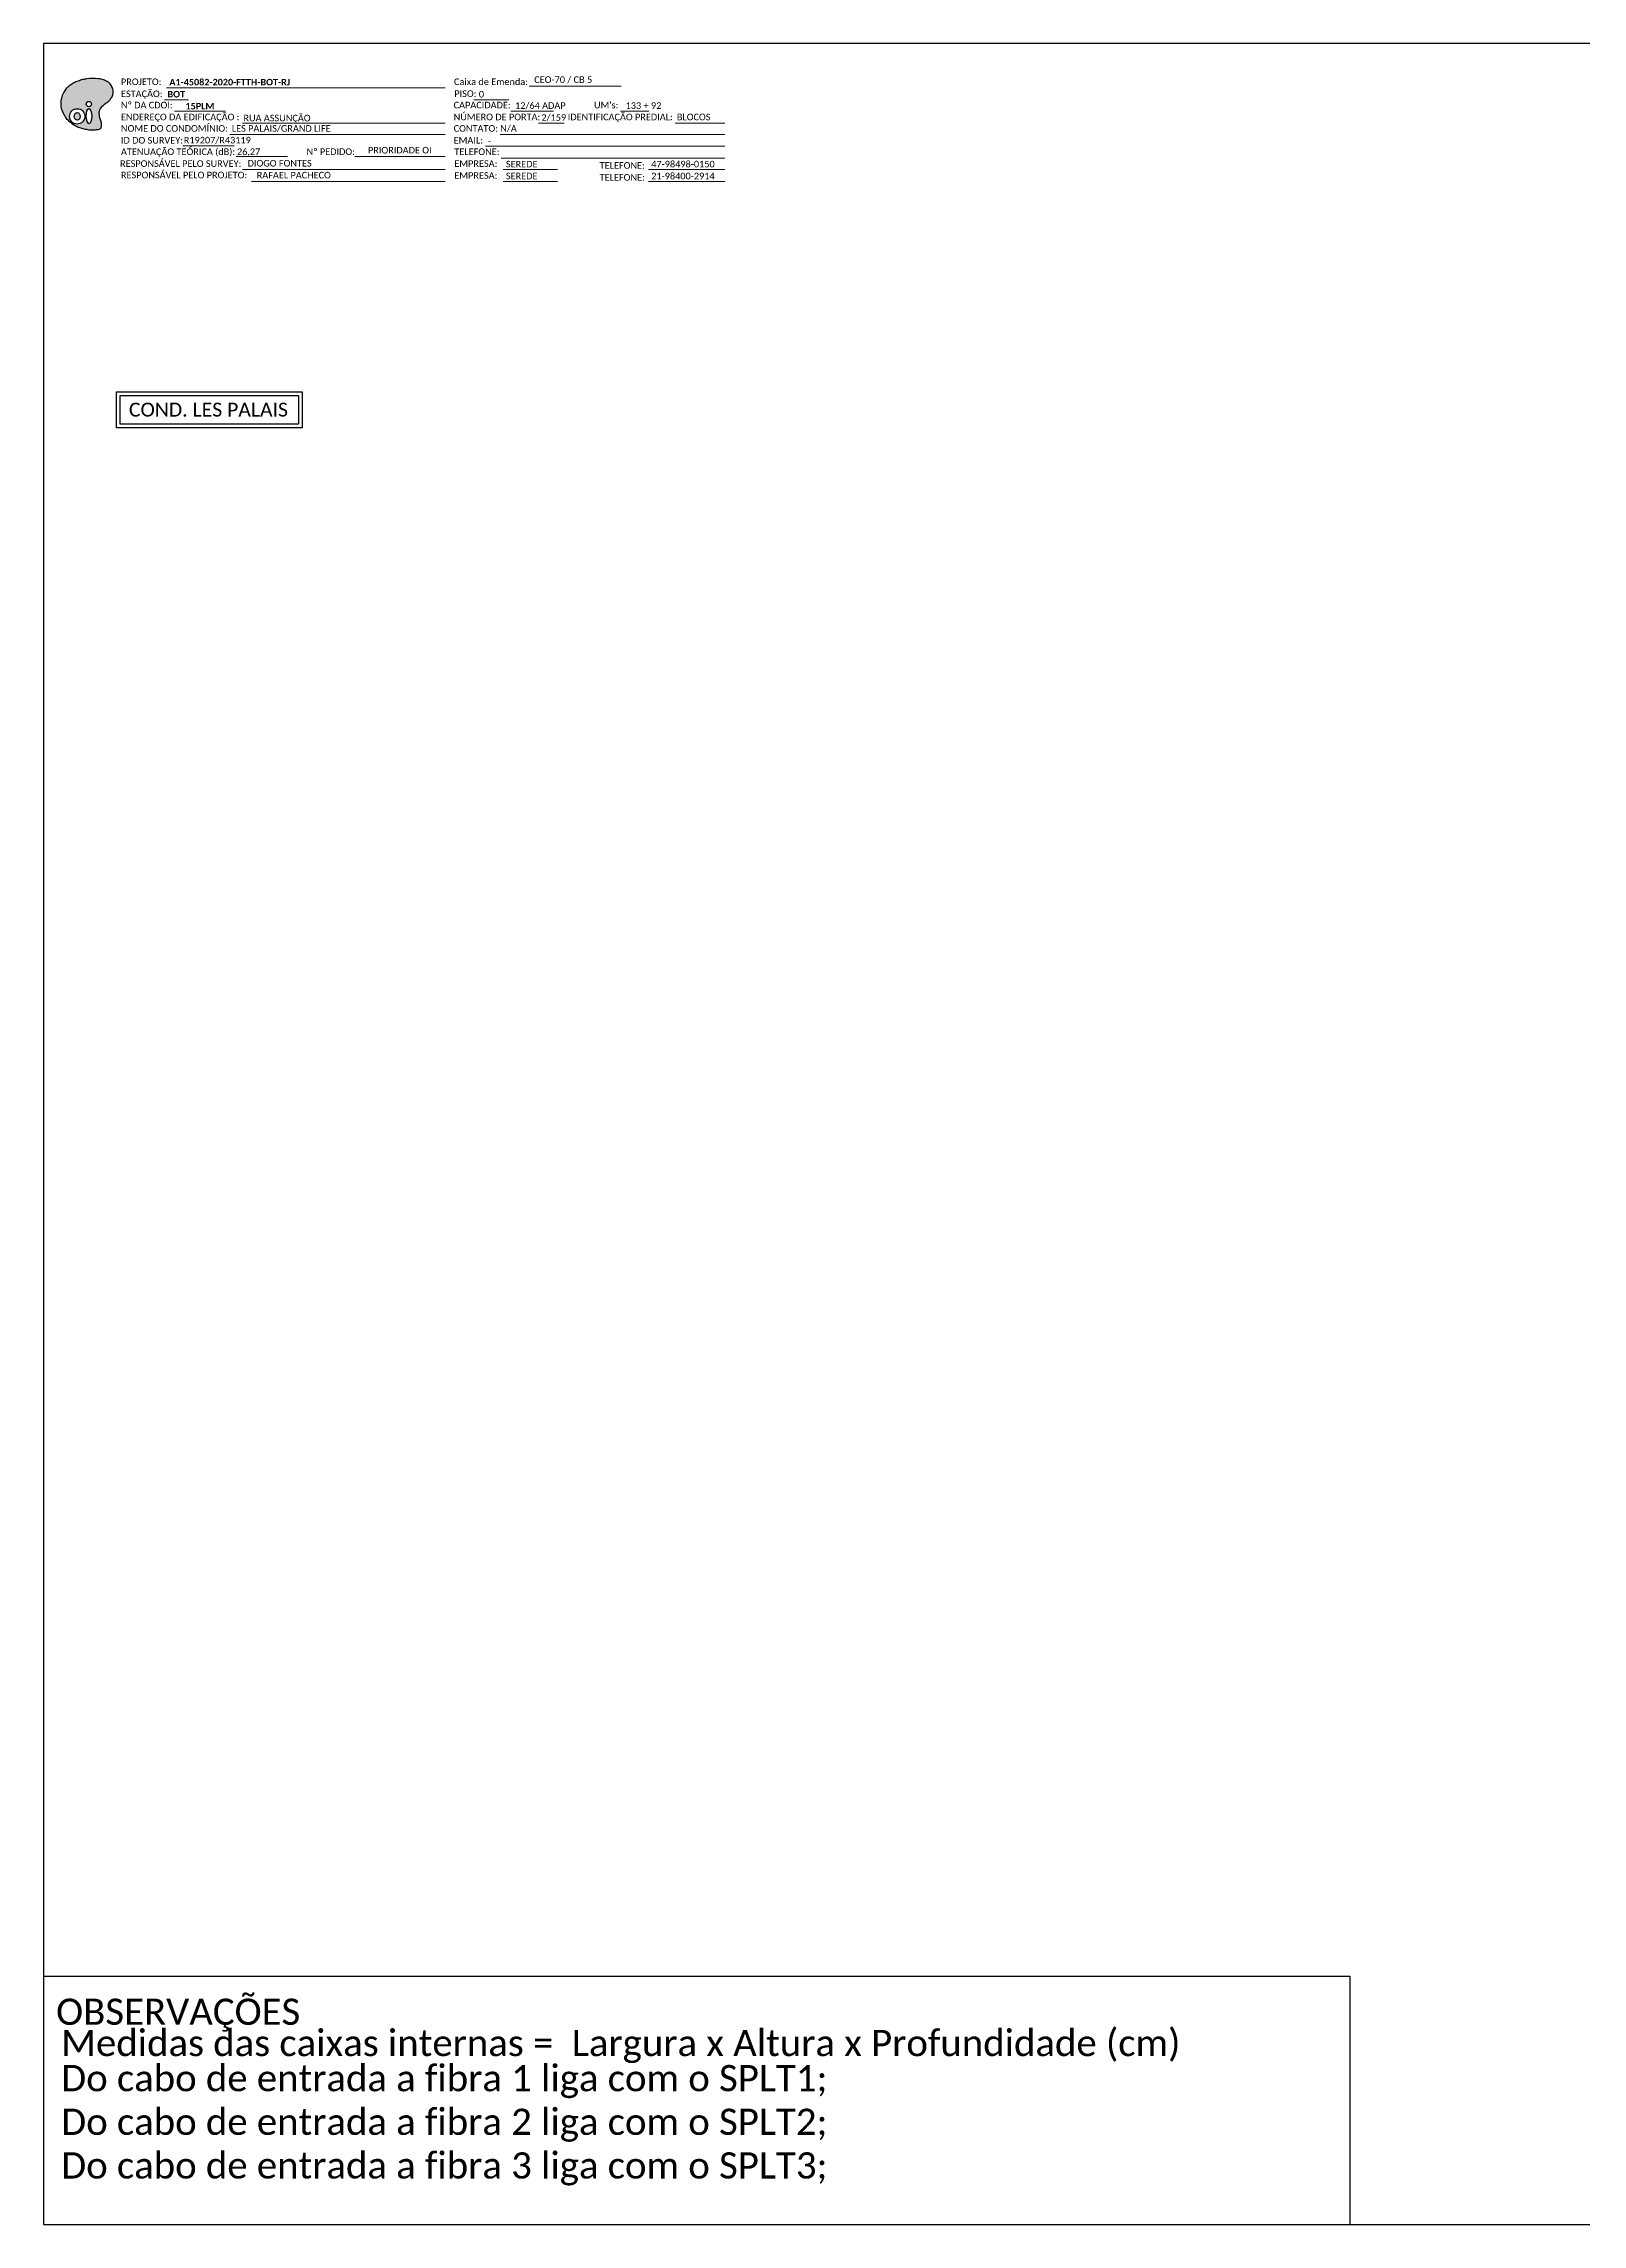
# Model space of a CAD drawing. Header units: inches. Extents: x 10034 to 13570, y 6729 to 9325.
# Drawn here: x 12732 to 13151, y 6729 to 7323 of the extents above; entities that cross this region are included whole.
import ezdxf
from ezdxf.enums import TextEntityAlignment as Align

# ---------------------------------------------------------------- set-up
doc = ezdxf.new("R2010")
doc.units = ezdxf.units.IN
doc.header["$MEASUREMENT"] = 0
doc.styles.add('WMF-Calibri0', font='CALIBRI.TTF')
doc.styles.add('WMF-Calibri1', font='CALIBRIB.TTF')

# ---------------------------------------------------------------- blocks, each defined once
blk = doc.blocks.new('OI')
h = blk.add_hatch(color=40)
edge = h.paths.add_edge_path()
edge.add_spline(control_points=[(4.35, -0.67), (3.92, -0.99), (3.26, -1.5), (2.81, -2.59), (2.9, -3.5), (3.06, -4.27), (3.31, -4.85), (3.37, -5.39), (3.4, -5.88), (3.2, -6.4), (2.54, -6.61), (1.65, -6.63), (0.55, -6.67), (-0.56, -6.42), (-1.61, -6.14), (-2.77, -5.61), (-3.92, -4.77), (-4.89, -3.7), (-5.34, -2.65), (-5.6, -1.94), (-5.85, -0.96), (-5.71, 0.47), (-5.1, 2.02), (-4.14, 3.02), (-3.3, 3.61), (-2.37, 4.16), (-1.36, 4.44), (-0.56, 4.7), (0.79, 4.85), (2.24, 4.97), (3.79, 4.57), (4.67, 4.21), (5.44, 3.65), (5.76, 2.99), (6.03, 2.21), (6.01, 1.46), (5.72, 0.64), (5.31, 0.08), (4.88, -0.38), (4.51, -0.55), (4.35, -0.67)], knot_values=[0, 0, 0, 0, 1.60434, 2.417191, 3.427595, 4.282808, 4.776746, 5.304182, 5.888771, 6.258406, 6.858137, 7.79129, 8.986195, 10.124242, 11.187857, 12.242908, 13.953784, 15.414161, 16.515391, 17.349188, 17.675853, 19.552021, 21.515531, 22.568638, 23.63245, 24.621084, 25.782718, 26.745347, 27.142653, 29.870543, 31.004649, 31.921532, 32.709589, 33.801391, 34.042471, 35.192333, 35.971461, 36.628871, 37.254359, 37.836911, 37.836911, 37.836911, 37.836911], degree=3, periodic=0)
h.paths.add_polyline_path([(1.13, -0.87, -1), (-0.04, -0.87, -1)], flags=16)
edge = h.paths.add_edge_path(flags=16)
edge.add_ellipse((0.56, -3.59), major_axis=(-0.02, 1.71), ratio=0.361305, start_angle=0, end_angle=360)
h.paths.add_polyline_path([(-0.36, -3.62, -1), (-3.8, -3.62, -1)], flags=16)
edge = h.paths.add_edge_path(flags=0)
edge.add_ellipse((-2.08, -3.62), major_axis=(0, 0.885), ratio=0.758294, start_angle=0, end_angle=360)
at = {"color": 40}
for centre, radius in [((-2.08, -3.62), 1.72), ((0.54, -0.87), 0.587)]:
    blk.add_circle(centre, radius, dxfattribs=at)
blk.add_ellipse((-2.08, -3.62), major_axis=(0, 0.885), ratio=0.758294, start_param=-3.141592653589792, end_param=3.141592653589792, dxfattribs=at)
blk.add_ellipse((0.56, -3.59), major_axis=(-0.02, 1.71), ratio=0.361305, dxfattribs=at)
at = {"color": 40, "start_tangent": (-0.800898, -0.598801), "end_tangent": (-0.800898, -0.598801)}
blk.add_spline([(4.35, -0.67), (3.2, -1.78), (2.9, -2.54), (2.92, -3.55), (3.12, -4.38), (3.28, -4.85), (3.37, -5.37), (3.35, -5.95), (3.2, -6.29), (2.66, -6.55), (1.73, -6.63), (0.54, -6.62), (-0.58, -6.41), (-1.6, -6.11), (-2.56, -5.67), (-3.95, -4.67), (-4.89, -3.56), (-5.37, -2.56), (-5.64, -1.78), (-5.72, -1.46), (-5.63, 0.42), (-4.84, 2.22), (-4.13, 2.99), (-3.27, 3.62), (-2.4, 4.09), (-1.3, 4.47), (-0.37, 4.72), (0.02, 4.77), (2.75, 4.8), (3.85, 4.53), (4.69, 4.16), (5.31, 3.68), (5.85, 2.73), (5.93, 2.5), (5.94, 1.35), (5.67, 0.62), (5.29, 0.08), (4.84, -0.36), (4.35, -0.67)], degree=3, dxfattribs=at)

msp = doc.modelspace()

# ---------------------------------------------------------------- linework, layer by layer
for points in [[(12731.87, 6729.2), (13570.43, 6729.2), (13570.43, 7323.2), (12731.87, 7323.2), (12731.87, 6729.2)], [(12731.87, 6796.78), (13087.81, 6796.78)]]:
    msp.add_lwpolyline(points)
at = {"color": 7, "lineweight": 0}
for points in [[(12764.82, 7307.88), (12771.37, 7307.88)], [(12765.34, 7311.16), (12841.31, 7311.16)], [(12849.11, 7307.92), (12858.59, 7307.92)], [(12864.15, 7311.65), (12889.28, 7311.65)], [(12767.49, 7304.81), (12781.43, 7304.81)], [(12786.05, 7301.57), (12841.31, 7301.57)], [(12859.16, 7304.81), (12870.77, 7304.81)], [(12866.74, 7301.57), (12873.69, 7301.57)], [(12889.1, 7304.81), (12896.76, 7304.81)], [(12903.91, 7301.57), (12917.47, 7301.57)], [(12769.8, 7295.4), (12783.75, 7295.4)], [(12782.64, 7298.46), (12841.31, 7298.46)], [(12852.23, 7295.23), (12917.5, 7295.23)], [(12856.27, 7298.46), (12917.5, 7298.46)], [(12784.34, 7292.43), (12798.28, 7292.43)], [(12786.05, 7288.88), (12841.31, 7288.88)], [(12816.67, 7292.44), (12841.17, 7292.44)], [(12817.17, 7292.44), (12841.32, 7292.44)], [(12856.52, 7291.99), (12917.5, 7291.99)], [(12857.13, 7288.88), (12871.93, 7288.88)], [(12896.73, 7288.88), (12917.5, 7288.88)], [(12788.54, 7285.64), (12841.31, 7285.64)], [(12857.13, 7285.64), (12871.93, 7285.64)], [(12896.73, 7285.64), (12917.5, 7285.64)]]:
    msp.add_lwpolyline(points, dxfattribs=at)
for points in [[(12751.74, 7228.35), (12802.32, 7228.35), (12802.32, 7218.57), (12751.74, 7218.57)], [(12752.74, 7227.35), (12801.32, 7227.35), (12801.32, 7219.57), (12752.74, 7219.57)]]:
    msp.add_lwpolyline(points, close=True)
at = {"linetype": 'Continuous'}
msp.add_lwpolyline([(13087.81, 6796.78), (13087.81, 6729.2)], dxfattribs=at)

# ---------------------------------------------------------------- block references
at = {"color": 7, "xscale": 1.213923925163966, "yscale": 1.213923925163726, "zscale": 1.213923925163967, "rotation": 0.1532896023734424}
msp.add_blockref('OI', (12743.54, 7307.79), dxfattribs=at)

# ---------------------------------------------------------------- texts
at = {"color": 7, "lineweight": 0, "style": 'WMF-Calibri0'}
for s, height, p in [('PROJETO:', 1.793, (12752.94, 7311.91)), ('Caixa de Emenda:', 1.7927, (12843.69, 7311.91)), ('ESTAÇÃO:', 1.793, (12752.94, 7308.63)), ('Nº DA CDOI:', 1.7927, (12752.94, 7305.56)), ('CAPACIDADE:', 1.7927, (12843.59, 7305.56)), ('PISO:', 1.793, (12843.77, 7308.67)), ("UM's:", 1.793, (12881.83, 7305.56)), ('ENDEREÇO DA EDIFICAÇÃO :', 1.7927, (12752.94, 7302.32)), ('NOME DO CONDOMÍNIO:', 1.7927, (12752.94, 7299.21)), ('LES PALAIS/GRAND LIFE', 1.7927, (12783.15, 7299.21)), ('CONTATO: N/A', 1.7927, (12843.59, 7299.21)), ('NÚMERO DE PORTA:', 1.7927, (12843.59, 7302.32)), ('IDENTIFICAÇÃO PREDIAL:', 1.7927, (12874.67, 7302.32)), ('BLOCOS', 1.793, (12904.41, 7302.32)), ('ATENUAÇÃO TEÓRICA (dB):', 1.7927, (12752.94, 7292.86)), ('ID DO SURVEY:', 1.7927, (12752.94, 7295.97)), ('26,27', 1.793, (12784.56, 7292.86)), ('Nº PEDIDO:', 1.793, (12803.53, 7292.87)), ('EMAIL:', 1.793, (12843.59, 7295.97)), ('TELEFONE:', 1.793, (12843.77, 7292.86)), ('RESPONSÁVEL PELO SURVEY:', 1.7927, (12752.7, 7289.62)), ('RESPONSÁVEL PELO PROJETO:', 1.7927, (12752.94, 7286.51)), ('EMPRESA:', 1.793, (12843.77, 7289.62)), ('TELEFONE:', 1.793, (12883.37, 7289.12)), ('EMPRESA:', 1.793, (12843.77, 7286.39)), ('TELEFONE:', 1.793, (12883.37, 7285.88)), ('COND. LES PALAIS', 3.7902, (12755.12, 7221.61))]:
    msp.add_text(s, height=height, dxfattribs=at).set_placement(p)
at = {"color": 7, "linetype": 'Continuous'}
for s, height, style, p in [('A1-45082-2020-FTTH-BOT-RJ', 1.7927, 'WMF-Calibri1', (12766.13, 7311.81)), ('CEO-70 / CB 5', 1.7927, 'WMF-Calibri0', (12865.55, 7312.49)), ('BOT', 1.793, 'WMF-Calibri1', (12765.62, 7308.53)), ('0', 1.79, 'WMF-Calibri0', (12850.46, 7308.52)), ('12/64 ADAP', 1.793, 'WMF-Calibri0', (12860.33, 7305.43)), ('133 + 92', 1.793, 'WMF-Calibri0', (12890.45, 7305.41)), ('RUA ASSUNÇÃO', 1.7927, 'WMF-Calibri0', (12786.32, 7302.03)), ('2/159', 1.793, 'WMF-Calibri0', (12867.5, 7302.17)), ('R19207/R43119', 1.7927, 'WMF-Calibri0', (12770.07, 7296.01)), ('-', 1.79, 'WMF-Calibri0', (12852.94, 7295.82)), ('DIOGO FONTES', 1.7927, 'WMF-Calibri0', (12787.45, 7289.72)), ('SEREDE', 1.793, 'WMF-Calibri0', (12857.83, 7289.48)), ('47-98498-0150', 1.7927, 'WMF-Calibri0', (12897.43, 7289.48)), ('RAFAEL PACHECO', 1.7927, 'WMF-Calibri0', (12789.94, 7286.48)), ('SEREDE', 1.793, 'WMF-Calibri0', (12857.83, 7286.24)), ('21-98400-2914', 1.7927, 'WMF-Calibri0', (12897.43, 7286.24))]:
    msp.add_text(s, height=height, dxfattribs=dict(at, style=style)).set_placement(p)
at = {"color": 7, "linetype": 'Continuous', "style": 'WMF-Calibri1'}
msp.add_text('15PLM', height=1.793, dxfattribs=at).set_placement((12774.46, 7305.27), align=Align.CENTER)
at = {"color": 7, "style": 'WMF-Calibri0'}
msp.add_text('PRIORIDADE OI', height=1.7927, dxfattribs=at).set_placement((12820.25, 7293.28))
at = {"style": 'WMF-Calibri0'}
msp.add_text('OBSERVAÇÕES', height=7.1308, dxfattribs=at).set_placement((12735.28, 6783.56))
at = {"char_height": 7.1308, "width": 658.8434, "attachment_point": 1, "style": 'WMF-Calibri0'}
for s, insert in [('Medidas das caixas internas =  Largura x Altura x Profundidade (cm)', (12736.64, 6782.17)), ('Do cabo de entrada a fibra 1 liga com o SPLT1; \\PDo cabo de entrada a fibra 2 liga com o SPLT2;\\PDo cabo de entrada a fibra 3 liga com o SPLT3;', (12736.64, 6772.6))]:
    msp.add_mtext(s, dxfattribs=dict(at, insert=insert))

doc.saveas('drawing.dxf')
